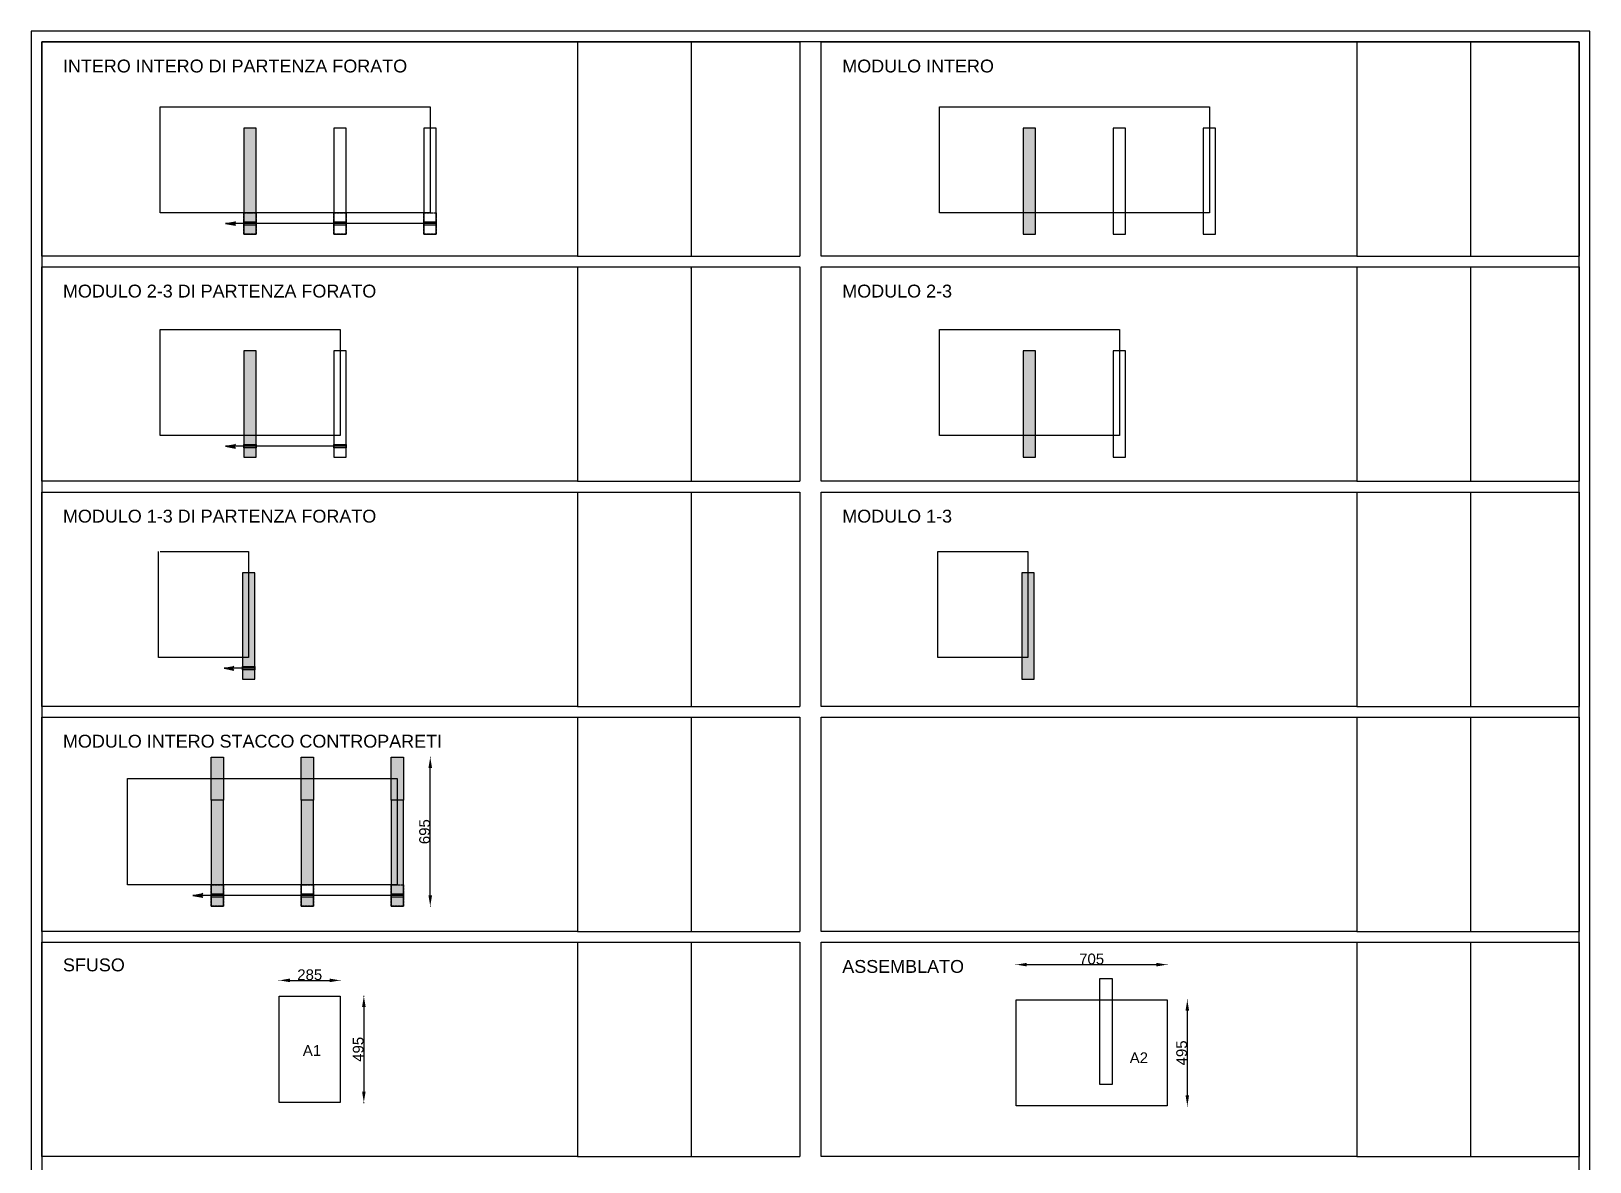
# Model space of a CAD drawing. Header units: millimetres. Extents: x -69675 to 28058, y -18677 to 10388.
# Drawn here: x 12447 to 19721, y -13546 to -8271 of the extents above; entities that cross this region are included whole.
import ezdxf

# ---------------------------------------------------------------- set-up
doc = ezdxf.new("R2010")
doc.units = ezdxf.units.MM
doc.linetypes.add('ACAD_ISO02W100', pattern=[15, 12, -3])
for name, color, linetype in [('- QUOTE', 7, 'Continuous'), ('DISTINTA PRODUZIONE', 7, 'Continuous'), ('MURALI CLIENTE', 8, 'ACAD_ISO02W100')]:
    doc.layers.add(name, color=color, linetype=linetype)
for name, color, linetype, true_color in [('DUETERZI', 7, 'Continuous', 0x009fdf), ('INTERI', 7, 'Continuous', 0x00b51a), ('MURALI', 7, 'Continuous', 0x766a5e), ('PEZZI SU MISURA', 7, 'Continuous', 0xbb1e10), ('UNTERZO', 7, 'Continuous', 0xd40f7d)]:
    doc.layers.add(name, color=color, linetype=linetype, true_color=true_color)
doc.styles.get("Standard").update_dxf_attribs({"font": 'arial.ttf'})
doc.dimstyles.new('ISO-25', dxfattribs={"dimtxt": 50, "dimasz": 50, "dimexe": 1.25, "dimexo": 0.625, "dimtad": 1, "dimdec": 0, "dimtxsty": 'Standard', "dimcen": 2.5, "dimadec": 0, "dimazin": 0, "dimtfac": 1, "dimtdec": 0, "dimtmove": 0, "dimatfit": 3, "dimfxl": 1, "dimfxlon": 1, "dimarcsym": 0})

# ---------------------------------------------------------------- blocks, each defined once
blk = doc.blocks.new('INTERO FORATO')
at = {"layer": 'MURALI', "transparency": 33554470}
h = blk.add_hatch(color=256, dxfattribs=at)
h.dxf.hatch_style = 1
h.paths.add_polyline_path([(449, -100), (420, -100), (420, -495), (391, -495), (391, -595), (449, -595)])
h.paths.add_polyline_path([(420, -100), (391, -100), (391, -495), (420, -495)])
at = {"layer": 'MURALI', "true_color": 0x636466, "transparency": 33554687}
h = blk.add_hatch(color=251, dxfattribs=at)
h.dxf.hatch_style = 1
h.paths.add_polyline_path([(342, -544.9), (305.2, -544.9), (351.8, -553.1)])
h.paths.add_polyline_path([(351.8, -536.6), (305.2, -544.9), (342, -544.9)])
blk.add_lwpolyline([(0, 0), (1260, 0), (1260, -495), (0, -495), (0, 0)])
at = {"layer": 'MURALI'}
for points in [[(391, -100), (391, -595), (449, -595), (449, -100), (391, -100)], [(811, -100), (811, -595), (869, -595), (869, -100), (811, -100)], [(1231, -100), (1231, -595), (1289, -595), (1289, -100), (1231, -100)]]:
    blk.add_lwpolyline(points, dxfattribs=at)
at = {"layer": 'MURALI', "color": 251, "true_color": 0x636466}
for points in [[(305.2, -544.9), (351.8, -536.6)], [(1289, -544.9), (305.2, -544.9)], [(305.2, -544.9), (351.8, -553.1)], [(351.8, -536.6), (342, -544.9), (351.8, -553.1)]]:
    blk.add_lwpolyline(points, dxfattribs=at)
at = {"layer": 'MURALI'}
for points in [[(391, -537.1), (449, -537.1), (449, -552.6), (391, -552.6)], [(811, -537.1), (869, -537.1), (869, -552.6), (811, -552.6)], [(1231, -537.1), (1289, -537.1), (1289, -552.6), (1231, -552.6)]]:
    blk.add_lwpolyline(points, close=True, dxfattribs=at)
at = {"layer": 'MURALI CLIENTE'}
for points in [[(391, -495), (449, -495), (449, -595), (391, -595)], [(811, -495), (869, -495), (869, -595), (811, -595)], [(1231, -495), (1289, -495), (1289, -595), (1231, -595)]]:
    blk.add_lwpolyline(points, close=True, dxfattribs=at)
blk = doc.blocks.new('2-3 FORATO')
at = {"true_color": 0x636466}
h = blk.add_hatch(color=251, dxfattribs=at)
h.dxf.hatch_style = 1
h.paths.add_polyline_path([(-185.8, -13435.7), (-222.6, -13435.7), (-176, -13443.9)])
h.paths.add_polyline_path([(-176, -13427.5), (-222.6, -13435.7), (-185.8, -13435.7)])
at = {"layer": 'MURALI', "transparency": 33554470}
h = blk.add_hatch(color=256, dxfattribs=at)
h.dxf.hatch_style = 1
h.paths.add_polyline_path([(-136.8, -13485.9), (-78.8, -13485.9)], flags=17)
h.paths.add_polyline_path([(-136.8, -13485.9), (-78.8, -13485.9), (-78.8, -12990.9), (-136.8, -12990.9)])
blk.add_lwpolyline([(-527.8, -12890.9), (312.2, -12890.9), (312.2, -13385.9), (-527.8, -13385.9), (-527.8, -12890.9)])
at = {"color": 251, "true_color": 0x636466}
for points in [[(-222.6, -13435.7), (-176, -13427.5)], [(341.2, -13435.7), (-222.6, -13435.7)], [(-222.6, -13435.7), (-176, -13443.9)], [(-176, -13427.5), (-185.8, -13435.7), (-176, -13443.9)]]:
    blk.add_lwpolyline(points, dxfattribs=at)
for points in [[(-136.8, -13427.9), (-78.8, -13427.9), (-78.8, -13443.5), (-136.8, -13443.5)], [(283.2, -13427.9), (341.2, -13427.9), (341.2, -13443.5), (283.2, -13443.5)]]:
    blk.add_lwpolyline(points, close=True)
at = {"layer": 'MURALI'}
for points in [[(-136.8, -12990.9), (-136.8, -13485.9), (-78.8, -13485.9), (-78.8, -12990.9), (-136.8, -12990.9)], [(283.2, -12990.9), (283.2, -13485.9), (341.2, -13485.9), (341.2, -12990.9), (283.2, -12990.9)]]:
    blk.add_lwpolyline(points, dxfattribs=at)
blk = doc.blocks.new('1-3 FORATO')
at = {"true_color": 0x636466}
h = blk.add_hatch(color=251, dxfattribs=at)
h.dxf.hatch_style = 1
h.paths.add_polyline_path([(1041, -13467.4), (1004.2, -13467.4), (1050.8, -13475.6)])
h.paths.add_polyline_path([(1050.8, -13459.2), (1004.2, -13467.4), (1041, -13467.4)])
at = {"layer": 'MURALI', "transparency": 33554470}
h = blk.add_hatch(color=256, dxfattribs=at)
h.dxf.hatch_style = 1
h.paths.add_polyline_path([(1090, -13517.5), (1148, -13517.5), (1148, -13022.5), (1119, -13022.5), (1119, -13417.5), (1090, -13417.5)])
h.paths.add_polyline_path([(1119, -13022.5), (1090, -13022.5), (1090, -13417.5), (1119, -13417.5)], flags=17)
blk.add_lwpolyline([(706, -12922.5), (1119, -12922.5), (1119, -13417.5), (699, -13417.5), (699, -12922.5)])
at = {"color": 251, "true_color": 0x636466}
for points in [[(1004.2, -13467.4), (1050.8, -13459.2)], [(1148, -13467.4), (1004.2, -13467.4)], [(1004.2, -13467.4), (1050.8, -13475.6)], [(1050.8, -13459.2), (1041, -13467.4), (1050.8, -13475.6)]]:
    blk.add_lwpolyline(points, dxfattribs=at)
blk.add_lwpolyline([(1090, -13459.6), (1148, -13459.6), (1148, -13475.2), (1090, -13475.2)], close=True)
at = {"layer": 'MURALI'}
blk.add_lwpolyline([(1090, -13022.5), (1090, -13517.5), (1148, -13517.5), (1148, -13022.5), (1090, -13022.5)], dxfattribs=at)
blk = doc.blocks.new('*T18')
at = {"layer": 'DISTINTA PRODUZIONE', "color": 0, "linetype": 'ByBlock', "lineweight": -2, "transparency": 16777216}
for p, q in [((0, 0), (1037, 0)), ((0, 0), (0, -1000)), ((529.8, 0), (529.8, -1000)), ((1037, 0), (1037, -1000)), ((0, -1000), (1037, -1000))]:
    blk.add_line(p, q, dxfattribs=at)
blk = doc.blocks.new('*T19')
at = {"layer": 'DISTINTA PRODUZIONE', "color": 0, "linetype": 'ByBlock', "lineweight": -2, "transparency": 16777216}
for p, q in [((0, 0), (1037, 0)), ((0, 0), (0, -1000)), ((529.8, 0), (529.8, -1000)), ((1037, 0), (1037, -1000)), ((0, -1000), (1037, -1000))]:
    blk.add_line(p, q, dxfattribs=at)
blk = doc.blocks.new('*T20')
at = {"layer": 'DISTINTA PRODUZIONE', "color": 0, "linetype": 'ByBlock', "lineweight": -2, "transparency": 16777216}
for p, q in [((0, 0), (1037, 0)), ((0, 0), (0, -1000)), ((529.8, 0), (529.8, -1000)), ((1037, 0), (1037, -1000)), ((0, -1000), (1037, -1000))]:
    blk.add_line(p, q, dxfattribs=at)
blk = doc.blocks.new('DUETERZI')
at = {"layer": 'MURALI', "transparency": 33554470}
h = blk.add_hatch(color=256, dxfattribs=at)
h.dxf.hatch_style = 1
h.paths.add_polyline_path([(377, -595), (435, -595)], flags=17)
h.paths.add_polyline_path([(377, -595), (435, -595), (435, -100), (377, -100)])
blk.add_lwpolyline([(-14, 0), (826, 0), (826, -495), (-14, -495), (-14, 0)])
at = {"layer": 'MURALI'}
for points in [[(377, -100), (377, -595), (435, -595), (435, -100), (377, -100)], [(797, -100), (797, -595), (855, -595), (855, -100), (797, -100)]]:
    blk.add_lwpolyline(points, dxfattribs=at)
blk = doc.blocks.new('UNTERZO')
at = {"layer": 'MURALI', "transparency": 33554470}
h = blk.add_hatch(color=256, dxfattribs=at)
h.dxf.hatch_style = 1
h.paths.add_polyline_path([(384, -595), (442, -595), (442, -100), (413, -100), (413, -495), (384, -495)])
h.paths.add_polyline_path([(413, -100), (384, -100), (384, -495), (413, -495)], flags=17)
blk.add_lwpolyline([(-7, 0), (413, 0), (413, -495), (-7, -495), (-7, 0)])
at = {"layer": 'MURALI'}
blk.add_lwpolyline([(384, -100), (384, -595), (442, -595), (442, -100), (384, -100)], dxfattribs=at)
blk = doc.blocks.new('INTERO')
at = {"layer": 'MURALI', "transparency": 33554470}
h = blk.add_hatch(color=256, dxfattribs=at)
h.dxf.hatch_style = 1
h.paths.add_polyline_path([(428, -100), (399, -100), (399, -495), (370, -495), (370, -595), (428, -595)])
h.paths.add_polyline_path([(399, -100), (370, -100), (370, -495), (399, -495)])
blk.add_lwpolyline([(-21, 0), (1239, 0), (1239, -495), (-21, -495), (-21, 0)])
at = {"layer": 'MURALI'}
for points in [[(370, -100), (370, -595), (428, -595), (428, -100), (370, -100)], [(790, -100), (790, -595), (848, -595), (848, -100), (790, -100)], [(1210, -100), (1210, -595), (1268, -595), (1268, -100), (1210, -100)]]:
    blk.add_lwpolyline(points, dxfattribs=at)
blk = doc.blocks.new('*T21')
at = {"layer": 'DISTINTA PRODUZIONE', "color": 0, "linetype": 'ByBlock', "lineweight": -2, "transparency": 16777216}
for p, q in [((0, 0), (1037, 0)), ((0, 0), (0, -1000)), ((529.8, 0), (529.8, -1000)), ((1037, 0), (1037, -1000)), ((0, -1000), (1037, -1000))]:
    blk.add_line(p, q, dxfattribs=at)
blk = doc.blocks.new('*T22')
at = {"layer": 'DISTINTA PRODUZIONE', "color": 0, "linetype": 'ByBlock', "lineweight": -2, "transparency": 16777216}
for p, q in [((0, 0), (1037, 0)), ((0, 0), (0, -1000)), ((529.8, 0), (529.8, -1000)), ((1037, 0), (1037, -1000)), ((0, -1000), (1037, -1000))]:
    blk.add_line(p, q, dxfattribs=at)
blk = doc.blocks.new('*T26')
at = {"layer": 'DISTINTA PRODUZIONE', "color": 0, "linetype": 'ByBlock', "lineweight": -2, "transparency": 16777216}
for p, q in [((0, 0), (1037, 0)), ((0, 0), (0, -1000)), ((529.8, 0), (529.8, -1000)), ((1037, 0), (1037, -1000)), ((0, -1000), (1037, -1000))]:
    blk.add_line(p, q, dxfattribs=at)
at = {"layer": 'DISTINTA PRODUZIONE', "color": 0, "transparency": 16777216, "insert": (528.3, -1.5), "char_height": 4.5, "width": 526.766, "attachment_point": 3}
blk.add_mtext('1', dxfattribs=at)
blk = doc.blocks.new('*T27')
at = {"layer": 'DISTINTA PRODUZIONE', "color": 0, "linetype": 'ByBlock', "lineweight": -2, "transparency": 16777216}
for p, q in [((0, 0), (1037, 0)), ((0, 0), (0, -1000)), ((529.8, 0), (529.8, -1000)), ((1037, 0), (1037, -1000)), ((0, -1000), (1037, -1000))]:
    blk.add_line(p, q, dxfattribs=at)
blk = doc.blocks.new('*T28')
at = {"layer": 'DISTINTA PRODUZIONE', "color": 0, "linetype": 'ByBlock', "lineweight": -2, "transparency": 16777216}
for p, q in [((0, 0), (1037, 0)), ((0, 0), (0, -1000)), ((529.8, 0), (529.8, -1000)), ((1037, 0), (1037, -1000)), ((0, -1000), (1037, -1000))]:
    blk.add_line(p, q, dxfattribs=at)
blk = doc.blocks.new('*T34')
at = {"layer": 'DISTINTA PRODUZIONE', "color": 0, "linetype": 'ByBlock', "lineweight": -2, "transparency": 16777216}
for p, q in [((0, 0), (1037, 0)), ((0, 0), (0, -1000)), ((529.8, 0), (529.8, -1000)), ((1037, 0), (1037, -1000)), ((0, -1000), (1037, -1000))]:
    blk.add_line(p, q, dxfattribs=at)
blk = doc.blocks.new('*T36')
at = {"layer": 'DISTINTA PRODUZIONE', "color": 0, "linetype": 'ByBlock', "lineweight": -2, "transparency": 16777216}
for p, q in [((0, 0), (1037, 0)), ((0, 0), (0, -1000)), ((529.8, 0), (529.8, -1000)), ((1037, 0), (1037, -1000)), ((0, -1000), (1037, -1000))]:
    blk.add_line(p, q, dxfattribs=at)
blk = doc.blocks.new('*D50')
at = {"layer": '- QUOTE', "color": 0, "lineweight": -2, "transparency": 16777216}
for p, q in [((13604.7, -12700.1), (13604.7, -12697.8)), ((13654.7, -12699.1), (13839.7, -12699.1)), ((13889.7, -12700.1), (13889.7, -12697.8))]:
    blk.add_line(p, q, dxfattribs=at)
at = {"layer": '- QUOTE', "color": 0, "transparency": 16777216}
for points in [[(13654.7, -12690.7), (13654.7, -12707.4), (13604.7, -12699.1)], [(13839.7, -12690.7), (13839.7, -12707.4), (13889.7, -12699.1)]]:
    blk.add_solid(points, dxfattribs=at)
at = {"layer": 'Defpoints', "color": 0, "transparency": 16777216}
for p in [(13889.7, -12699.1), (13604.7, -12773.1), (13889.7, -12773.1)]:
    blk.add_point(p, dxfattribs=at)
at = {"layer": '- QUOTE', "color": 0, "transparency": 16777216, "insert": (13747.2, -12672.9), "char_height": 50, "attachment_point": 5}
blk.add_mtext('285', dxfattribs=at)
blk = doc.blocks.new('*D51')
at = {"layer": '- QUOTE', "color": 0, "lineweight": -2, "transparency": 16777216}
for p, q in [((13998.8, -12773.1), (14001.1, -12773.1)), ((13999.8, -12823.1), (13999.8, -13218.1)), ((13998.8, -13268.1), (14001.1, -13268.1))]:
    blk.add_line(p, q, dxfattribs=at)
at = {"layer": '- QUOTE', "color": 0, "transparency": 16777216}
for points in [[(13991.5, -12823.1), (14008.1, -12823.1), (13999.8, -12773.1)], [(13991.5, -13218.1), (14008.1, -13218.1), (13999.8, -13268.1)]]:
    blk.add_solid(points, dxfattribs=at)
at = {"layer": 'Defpoints', "color": 0, "transparency": 16777216}
for p in [(13889.7, -12773.1), (13889.7, -13268.1), (13999.8, -13268.1)]:
    blk.add_point(p, dxfattribs=at)
at = {"layer": '- QUOTE', "color": 0, "transparency": 16777216, "insert": (13973.7, -13020.6), "char_height": 50, "attachment_point": 5, "rotation": 90}
blk.add_mtext('495', dxfattribs=at)
blk = doc.blocks.new('*D52')
at = {"layer": '- QUOTE', "color": 0, "lineweight": -2, "transparency": 16777216}
for p, q in [((17043.8, -12626.6), (17043.8, -12624.4)), ((17093.8, -12625.6), (17698.8, -12625.6)), ((17748.8, -12626.6), (17748.8, -12624.4))]:
    blk.add_line(p, q, dxfattribs=at)
at = {"layer": '- QUOTE', "color": 0, "transparency": 16777216}
for points in [[(17093.8, -12617.3), (17093.8, -12634), (17043.8, -12625.6)], [(17698.8, -12617.3), (17698.8, -12634), (17748.8, -12625.6)]]:
    blk.add_solid(points, dxfattribs=at)
at = {"layer": 'Defpoints', "color": 0, "transparency": 16777216}
for p in [(17748.8, -12625.6), (17043.8, -12698.2), (17748.8, -12698.2)]:
    blk.add_point(p, dxfattribs=at)
at = {"layer": '- QUOTE', "color": 0, "transparency": 16777216, "insert": (17396.3, -12599.5), "char_height": 50, "attachment_point": 5}
blk.add_mtext('705', dxfattribs=at)
blk = doc.blocks.new('*D53')
at = {"layer": '- QUOTE', "color": 0, "lineweight": -2, "transparency": 16777216}
for p, q in [((17841.8, -12789.9), (17844, -12789.9)), ((17842.8, -12839.9), (17842.8, -13234.9)), ((17841.8, -13284.9), (17844, -13284.9))]:
    blk.add_line(p, q, dxfattribs=at)
at = {"layer": '- QUOTE', "color": 0, "transparency": 16777216}
for points in [[(17834.4, -12839.9), (17851.1, -12839.9), (17842.8, -12789.9)], [(17834.4, -13234.9), (17851.1, -13234.9), (17842.8, -13284.9)]]:
    blk.add_solid(points, dxfattribs=at)
at = {"layer": 'Defpoints', "color": 0, "transparency": 16777216}
for p in [(17748.8, -12789.9), (17748.8, -13284.9), (17842.8, -13284.9)]:
    blk.add_point(p, dxfattribs=at)
at = {"layer": '- QUOTE', "color": 0, "transparency": 16777216, "insert": (17816.6, -13037.4), "char_height": 50, "attachment_point": 5, "rotation": 90}
blk.add_mtext('495', dxfattribs=at)
blk = doc.blocks.new('*D72')
at = {"layer": '- QUOTE', "color": 0, "lineweight": -2, "transparency": 16777216}
for p, q in [((14308.7, -11657.7), (14310.9, -11657.7)), ((14309.7, -12302.7), (14309.7, -11707.7)), ((14308.7, -12352.7), (14310.9, -12352.7))]:
    blk.add_line(p, q, dxfattribs=at)
at = {"layer": '- QUOTE', "color": 0, "transparency": 16777216}
for points in [[(14301.4, -11707.7), (14318, -11707.7), (14309.7, -11657.7)], [(14301.4, -12302.7), (14318, -12302.7), (14309.7, -12352.7)]]:
    blk.add_solid(points, dxfattribs=at)
at = {"layer": 'Defpoints', "color": 0, "transparency": 16777216}
for p in [(14185, -11657.7), (14309.7, -11657.7), (14185, -12352.7)]:
    blk.add_point(p, dxfattribs=at)
at = {"layer": '- QUOTE', "color": 0, "transparency": 16777216, "insert": (14283.5, -12005.2), "char_height": 50, "attachment_point": 5, "rotation": 90}
blk.add_mtext('695', dxfattribs=at)

msp = doc.modelspace()

# ---------------------------------------------------------------- hatches: boundary and pattern name
at = {"layer": 'MURALI', "transparency": 33554687}
h = msp.add_hatch(color=256, dxfattribs=at)
h.dxf.hatch_style = 1
h.paths.add_polyline_path([(13345, -11657.7), (13287, -11657.7), (13287, -11757.7), (13345, -11757.7)])
h.paths.add_polyline_path([(13345, -11757.7), (13287, -11757.7), (13287, -11857.7), (13345, -11857.7)])
h.paths.add_polyline_path([(13345, -11857.7), (13287, -11857.7), (13287, -12252.7), (13345, -12252.7)])
h.paths.add_polyline_path([(13345, -12252.7), (13287, -12252.7), (13287, -12294.8), (13345, -12294.8)])
h.paths.add_polyline_path([(13345, -12310.4), (13287, -12310.4), (13287, -12352.7), (13345, -12352.7)])
h.paths.add_polyline_path([(13765, -12310.4), (13707, -12310.4), (13707, -12352.7), (13765, -12352.7)])
h.paths.add_polyline_path([(13765, -11857.7), (13707, -11857.7), (13707, -12252.7), (13765, -12252.7)])
h.paths.add_polyline_path([(13765, -11757.7), (13707, -11757.7), (13707, -11857.7), (13765, -11857.7)])
h.paths.add_polyline_path([(13765, -11657.7), (13707, -11657.7), (13707, -11757.7), (13765, -11757.7)])
h = msp.add_hatch(color=256, dxfattribs=at)
h.dxf.hatch_style = 1
h.paths.add_polyline_path([(14185, -11657.7), (14127, -11657.7), (14127, -11757.7), (14156, -11757.7), (14185, -11757.7)])
h.paths.add_polyline_path([(14156, -11757.7), (14127, -11757.7), (14127, -11857.7), (14156, -11857.7)])
h.paths.add_polyline_path([(14185, -11757.7), (14156, -11757.7), (14156, -11857.7), (14185, -11857.7)])
h.paths.add_polyline_path([(14185, -11857.7), (14156, -11857.7), (14156, -12252.7), (14185, -12252.7)])
h.paths.add_polyline_path([(14156, -11857.7), (14127, -11857.7), (14127, -12252.7), (14156, -12252.7)])
h.paths.add_polyline_path([(14185, -12252.7), (14127, -12252.7), (14127, -12294.8), (14185, -12294.8)])
h.paths.add_polyline_path([(14185, -12310.4), (14127, -12310.4), (14127, -12352.7), (14185, -12352.7)])

# ---------------------------------------------------------------- linework, layer by layer
msp.add_lwpolyline([(12447.2, -18677.5), (19721.3, -18677.5), (19721.3, -8270.6), (12447.2, -8270.6)], close=True)
at = {"layer": 'DISTINTA PRODUZIONE'}
msp.add_lwpolyline([(12497.2, -18627.5), (19671.3, -18627.5), (19671.3, -8320.6), (12497.2, -8320.6)], close=True, dxfattribs=at)
for points in [[(12497.2, -8320.6), (14997.2, -8320.6), (14997.2, -9320.6), (12497.2, -9320.6), (12497.2, -8320.6)], [(16134.2, -8320.6), (18634.2, -8320.6), (18634.2, -9320.6), (16134.2, -9320.6), (16134.2, -8320.6)], [(12497.2, -9370.6), (14997.2, -9370.6), (14997.2, -10370.6), (12497.2, -10370.6), (12497.2, -9370.6)], [(16134.2, -9370.6), (18634.2, -9370.6), (18634.2, -10370.6), (16134.2, -10370.6), (16134.2, -9370.6)], [(12497.2, -10420.6), (14997.2, -10420.6), (14997.2, -11420.6), (12497.2, -11420.6), (12497.2, -10420.6)], [(16134.2, -10420.6), (18634.2, -10420.6), (18634.2, -11420.6), (16134.2, -11420.6), (16134.2, -10420.6)], [(12497.2, -11470.6), (14997.2, -11470.6), (14997.2, -12470.6), (12497.2, -12470.6), (12497.2, -11470.6)], [(16134.2, -11470.6), (18634.2, -11470.6), (18634.2, -12470.6), (16134.2, -12470.6), (16134.2, -11470.6)], [(12497.2, -12520.6), (14997.2, -12520.6), (14997.2, -13520.6), (12497.2, -13520.6), (12497.2, -12520.6)], [(16134.2, -12520.6), (18634.2, -12520.6), (18634.2, -13520.6), (16134.2, -13520.6), (16134.2, -12520.6)]]:
    msp.add_lwpolyline(points, dxfattribs=at)
at = {"layer": 'MURALI'}
for points in [[(13287, -11857.7), (13287, -11757.7), (13287, -11657.7), (13345, -11657.7), (13345, -11857.7), (13287, -11857.7)], [(13707, -11857.7), (13707, -11757.7), (13707, -11657.7), (13765, -11657.7), (13765, -11857.7), (13707, -11857.7)], [(14127, -11857.7), (14127, -11757.7), (14127, -11657.7), (14185, -11657.7), (14185, -11857.7), (14127, -11857.7)]]:
    msp.add_lwpolyline(points, dxfattribs=at)
msp.add_lwpolyline([(17434.8, -12689.9), (17492.8, -12689.9), (17492.8, -13184.9), (17434.8, -13184.9)], close=True, dxfattribs=at)
msp.add_lwpolyline([(17434.8, -12689.9), (17492.8, -12689.9), (17492.8, -13184.9), (17434.8, -13184.9)], close=True, dxfattribs=at)
at = {"layer": 'PEZZI SU MISURA'}
for points in [[(13604.7, -12773.1), (13889.7, -12773.1), (13889.7, -13268.1), (13604.7, -13268.1)], [(17043.8, -12789.9), (17748.8, -12789.9), (17748.8, -13284.9), (17043.8, -13284.9)]]:
    msp.add_lwpolyline(points, close=True, dxfattribs=at)

# ---------------------------------------------------------------- block references
for name, p in [('*T18', (14997.2, -8320.6)), ('*T19', (18634.2, -8320.6)), ('*T26', (14997.2, -9370.6)), ('*T20', (18634.2, -9370.6)), ('*T27', (14997.2, -10420.6)), ('*T21', (18634.2, -10420.6)), ('*T34', (14997.2, -11470.6)), ('*T22', (18634.2, -11470.6)), ('*T28', (14997.2, -12520.6)), ('*T36', (18634.2, -12520.6))]:
    msp.add_blockref(name, p)
at = {"layer": 'DUETERZI'}
for name, p in [('2-3 FORATO', (13576.7, 3228.3)), ('DUETERZI', (16700, -9662.5))]:
    msp.add_blockref(name, p, dxfattribs=at)
at = {"layer": 'INTERI'}
for name, p in [('INTERO FORATO', (13048.9, -8622.8)), ('INTERO', (16707, -8622.8)), ('INTERO FORATO', (12896, -11757.7))]:
    msp.add_blockref(name, p, dxfattribs=at)
at = {"layer": 'UNTERZO'}
for name, p in [('1-3 FORATO', (12342.9, 2224.5)), ('UNTERZO', (16686, -10698))]:
    msp.add_blockref(name, p, dxfattribs=at)

# ---------------------------------------------------------------- texts
at = {"layer": 'DISTINTA PRODUZIONE', "attachment_point": 1}
for s, width, insert, char_height in [('INTERO INTERO DI PARTENZA FORATO', 2253.206, (12595.5, -8403.1), 60), ('MODULO INTERO', 2253.206, (16232.5, -8403.1), 60), ('MODULO 2-3 DI PARTENZA FORATO', 2253.206, (12595.5, -9453.1), 60), ('MODULO 2-3', 2253.206, (16232.5, -9453.1), 60), ('MODULO 1-3 DI PARTENZA FORATO', 2253.206, (12595.5, -10503.1), 60), ('MODULO 1-3', 2253.206, (16232.5, -10503.1), 60), ('MODULO INTERO STACCO CONTROPARETI', 2253.206, (12595.5, -11553.1), 60), ('SFUSO', 2253.206, (12595.5, -12596.9), 60), ('ASSEMBLATO', 2253.206, (16232.5, -12604), 60), ('A1', 389.083, (13715, -13001.2), 50), ('A2', 389.083, (17574, -13035.1), 50), ('A2', 389.083, (17574, -13035.1), 50)]:
    msp.add_mtext_dynamic_manual_height_columns(s, width=width, gutter_width=1550.9, heights=[0], dxfattribs=dict(at, insert=insert, char_height=char_height))

# ---------------------------------------------------------------- dimensions: what is measured, and where the dimension line sits
at = {"layer": '- QUOTE'}
for base, p1, p2, picture, middle in [((14309.7, -11657.7), (14185, -12352.7), (14185, -11657.7), '*D72', (14283.5, -12005.2)), ((13999.8, -13268.1), (13889.7, -12773.1), (13889.7, -13268.1), '*D51', (13973.7, -13020.6)), ((17842.8, -13284.9), (17748.8, -12789.9), (17748.8, -13284.9), '*D53', (17816.6, -13037.4))]:
    dim = msp.add_linear_dim(base=base, p1=p1, p2=p2, angle=90, dimstyle='ISO-25', dxfattribs=at)
    dim.commit()
    dim.dimension.update_dxf_attribs({"geometry": picture, "text_midpoint": middle})
for base, p1, p2, picture, middle in [((17748.8, -12625.6), (17043.8, -12698.2), (17748.8, -12698.2), '*D52', (17396.3, -12599.5)), ((13889.7, -12699.1), (13604.7, -12773.1), (13889.7, -12773.1), '*D50', (13747.2, -12672.9))]:
    dim = msp.add_linear_dim(base=base, p1=p1, p2=p2, dimstyle='ISO-25', dxfattribs=at)
    dim.commit()
    dim.dimension.update_dxf_attribs({"geometry": picture, "text_midpoint": middle})

doc.saveas('drawing.dxf')
